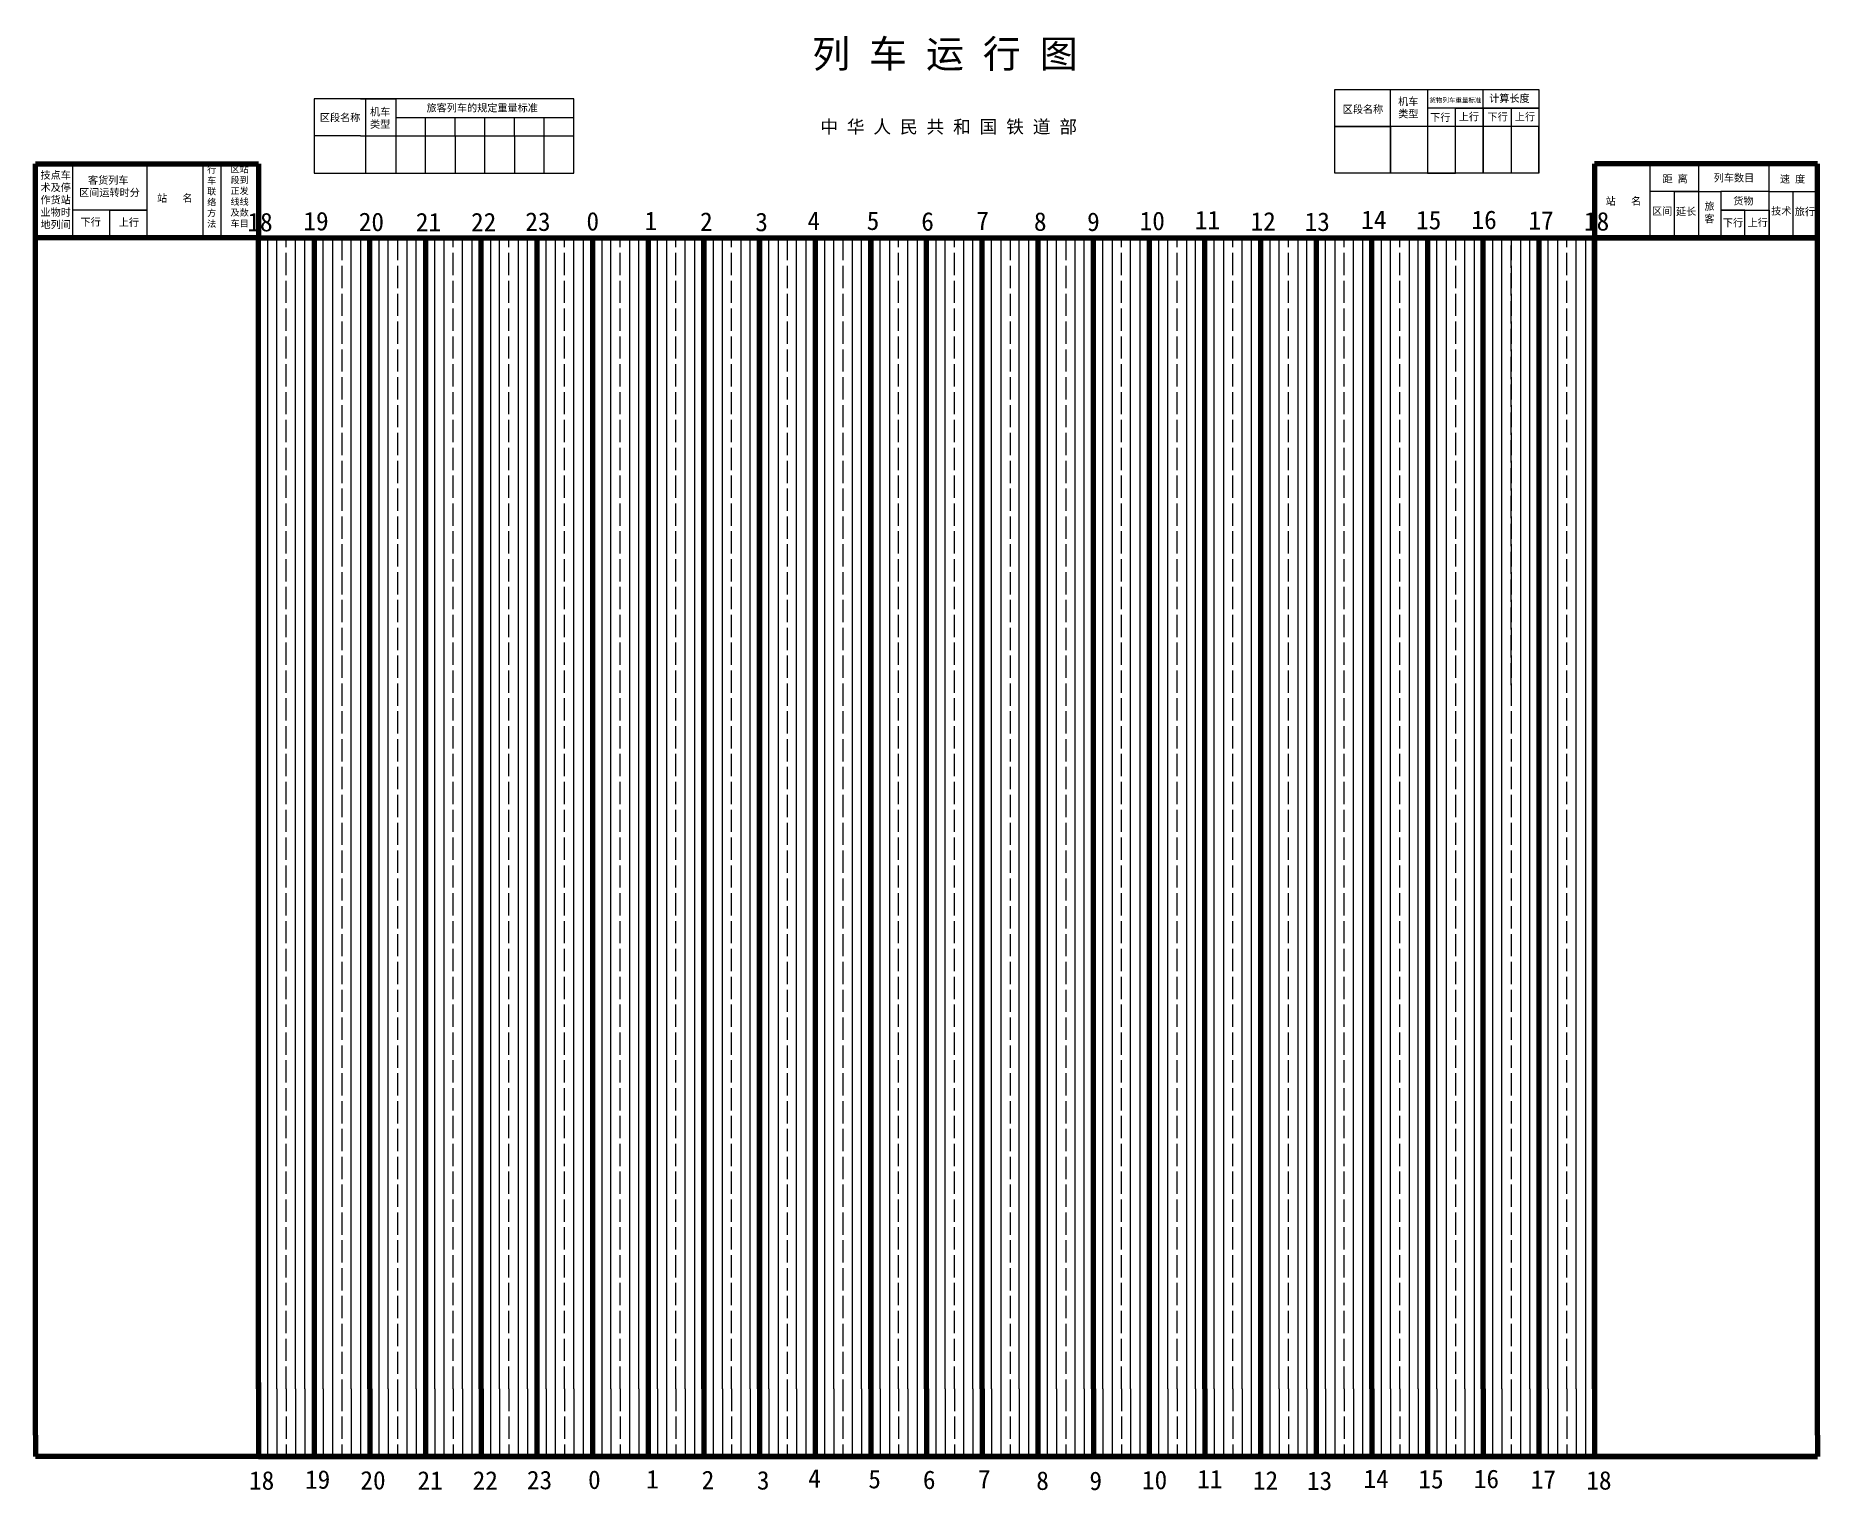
# Model space of a CAD drawing. Header units: millimetres. Extents: x 115 to 1075, y 11 to 795.
import ezdxf

# ---------------------------------------------------------------- set-up
doc = ezdxf.new("R2010")
doc.units = ezdxf.units.MM
doc.linetypes.add('ACAD_ISO02W100', pattern=[15, 12, -3])
doc.layers.get('0').update_dxf_attribs({"color": 3, "lineweight": 120})
for name, color, linetype, lineweight in [('heizi', 7, 'Continuous', 5), ('十分格1', 3, 'Continuous', 20), ('十分格2', 3, 'ACAD_ISO02W100', 20), ('小时格1', 3, 'Continuous', 100), ('小时格2', 3, 'Continuous', 80), ('直通、区段、小运转等', 7, 'Continuous', 5), ('站界线', 3, 'Continuous', 20)]:
    doc.layers.add(name, color=color, linetype=linetype, lineweight=lineweight)
doc.layers.add('文字', color=3, linetype='Continuous')

msp = doc.modelspace()

# ---------------------------------------------------------------- linework, layer by layer
for p, q in [((115, 41), (115, 711)), ((1075, 41), (1075, 711)), ((115, 41), (115, 29.44)), ((1075, 41), (1075, 29.44)), ((1075, 29.44), (115, 29.44))]:
    msp.add_line(p, q)
at = {"layer": 'heizi'}
msp.add_line((255, 661), (255, 666.4), dxfattribs=at)
at = {"layer": '十分格1'}
for p, q in [((405, 761), (265, 761)), ((265, 761), (265, 721)), ((290, 761), (305, 761)), ((293, 721), (293, 761)), ((293, 761), (309, 761)), ((309, 761), (309, 721)), ((309, 761), (309, 751)), ((405, 721), (405, 761)), ((815, 721), (815, 766)), ((815, 766), (925, 766)), ((845, 721), (845, 766)), ((845, 766), (865, 766)), ((865, 766), (865, 721)), ((895, 721), (895, 766)), ((925, 766), (925, 721)), ((309, 751), (405, 751)), ((325, 741), (325, 751)), ((341, 741), (341, 751)), ((357, 741), (357, 751)), ((373, 741), (373, 751)), ((389, 741), (389, 751)), ((925, 756), (865, 756)), ((880, 746), (880, 756)), ((880, 756), (925, 756)), ((880, 756), (895, 756)), ((895, 756), (895, 721)), ((895, 756), (910, 756)), ((910, 756), (910, 721)), ((290, 741), (265, 741)), ((290, 741), (405, 741)), ((325, 721), (325, 741)), ((325, 741), (341, 741)), ((341, 741), (341, 721)), ((357, 721), (357, 741)), ((357, 741), (373, 741)), ((373, 741), (373, 721)), ((389, 721), (389, 741)), ((389, 741), (405, 741)), ((925, 746), (815, 746)), ((815, 746), (845, 746)), ((845, 746), (845, 721)), ((880, 721), (880, 746)), ((925, 721), (925, 746)), ((130, 726), (160, 726)), ((135, 686), (135, 726)), ((135, 726), (175, 726)), ((175, 726), (175, 686)), ((175, 726), (205, 726)), ((205, 726), (205, 686)), ((215, 686), (215, 726)), ((265, 721), (405, 721)), ((265, 721), (290, 721)), ((265, 721), (293, 721)), ((309, 721), (325, 721)), ((341, 721), (357, 721)), ((373, 721), (389, 721)), ((925, 721), (815, 721)), ((865, 721), (880, 721)), ((985, 686), (985, 726)), ((985, 726), (1011, 726)), ((1011, 726), (1011, 686)), ((1049, 711), (1049, 726)), ((1011, 711), (985, 711)), ((998, 686), (998, 711)), ((998, 711), (1011, 711)), ((1011, 711), (1023, 711)), ((1023, 711), (1023, 686)), ((1049, 711), (1023, 711)), ((1049, 686), (1049, 711)), ((1049, 711), (1075, 711)), ((1062, 686), (1062, 711)), ((175, 701), (135, 701)), ((155, 686), (155, 701)), ((155, 701), (175, 701)), ((1036, 701), (1023, 701)), ((1023, 701), (1049, 701)), ((1036, 686), (1036, 701)), ((1049, 701), (1049, 686)), ((115, 686), (130, 686)), ((115, 686), (117, 686)), ((115, 686), (135, 686)), ((160, 686), (145, 686)), ((175, 686), (155, 686)), ((205, 686), (215, 686)), ((240, 686), (240, 66)), ((245, 66), (245, 686)), ((255, 66), (255, 686)), ((260, 66), (260, 686)), ((270, 66), (270, 686)), ((275, 686), (275, 66)), ((285, 66), (285, 686)), ((290, 686), (290, 66)), ((300, 686), (300, 66)), ((305, 66), (305, 686)), ((315, 686), (315, 66)), ((320, 66), (320, 686)), ((330, 66), (330, 686)), ((335, 686), (335, 66)), ((345, 66), (345, 686)), ((350, 686), (350, 66)), ((360, 686), (360, 66)), ((365, 66), (365, 686)), ((375, 686), (375, 66)), ((380, 66), (380, 686)), ((390, 66), (390, 686)), ((395, 686), (395, 66)), ((405, 66), (405, 686)), ((410, 686), (410, 66)), ((420, 686), (420, 66)), ((425, 66), (425, 686)), ((435, 686), (435, 66)), ((440, 66), (440, 686)), ((450, 66), (450, 686)), ((455, 686), (455, 66)), ((465, 66), (465, 686)), ((470, 686), (470, 66)), ((480, 686), (480, 66)), ((485, 66), (485, 686)), ((495, 686), (495, 66)), ((500, 66), (500, 686)), ((510, 66), (510, 686)), ((515, 686), (515, 66)), ((525, 66), (525, 686)), ((530, 686), (530, 66)), ((540, 686), (540, 66)), ((545, 66), (545, 686)), ((555, 686), (555, 66)), ((560, 66), (560, 686)), ((570, 66), (570, 686)), ((575, 686), (575, 66)), ((585, 66), (585, 686)), ((590, 686), (590, 66)), ((600, 686), (600, 66)), ((605, 66), (605, 686)), ((615, 686), (615, 66)), ((620, 66), (620, 686)), ((630, 66), (630, 686)), ((635, 686), (635, 66)), ((645, 66), (645, 686)), ((650, 686), (650, 66)), ((660, 686), (660, 66)), ((665, 66), (665, 686)), ((675, 686), (675, 66)), ((680, 66), (680, 686)), ((690, 66), (690, 686)), ((695, 686), (695, 66)), ((705, 66), (705, 686)), ((710, 686), (710, 66)), ((720, 686), (720, 66)), ((725, 66), (725, 686)), ((735, 686), (735, 66)), ((740, 66), (740, 686)), ((750, 66), (750, 686)), ((755, 686), (755, 66)), ((765, 66), (765, 686)), ((770, 686), (770, 66)), ((780, 686), (780, 66)), ((785, 66), (785, 686)), ((795, 686), (795, 66)), ((800, 66), (800, 686)), ((810, 66), (810, 686)), ((815, 686), (815, 66)), ((825, 66), (825, 686)), ((830, 686), (830, 66)), ((840, 686), (840, 66)), ((845, 66), (845, 686)), ((855, 686), (855, 66)), ((860, 66), (860, 686)), ((870, 66), (870, 686)), ((875, 686), (875, 66)), ((885, 66), (885, 686)), ((890, 686), (890, 66)), ((900, 686), (900, 66)), ((905, 66), (905, 686)), ((915, 686), (915, 66)), ((920, 66), (920, 686)), ((930, 66), (930, 686)), ((935, 686), (935, 66)), ((945, 66), (945, 686)), ((950, 686), (950, 66)), ((1011, 686), (998, 686)), ((1023, 686), (1036, 686)), ((1049, 686), (1062, 686)), ((240, 66), (240, 29.44)), ((245, 66), (245, 29.44)), ((255, 66), (255, 29.44)), ((260, 66), (260, 29.44)), ((270, 66), (270, 29.44)), ((275, 66), (275, 29.44)), ((285, 66), (285, 29.44)), ((290, 66), (290, 29.44)), ((300, 66), (300, 29.44)), ((305, 66), (305, 29.44)), ((315, 66), (315, 29.44)), ((320, 66), (320, 29.44)), ((330, 66), (330, 29.44)), ((335, 66), (335, 29.44)), ((345, 66), (345, 29.44)), ((350, 66), (350, 29.44)), ((360, 66), (360, 29.44)), ((365, 66), (365, 29.44)), ((375, 66), (375, 29.44)), ((380, 66), (380, 29.44)), ((390, 66), (390, 29.44)), ((395, 66), (395, 29.44)), ((405, 66), (405, 29.44)), ((410, 66), (410, 29.44)), ((420, 66), (420, 29.44)), ((425, 66), (425, 29.44)), ((435, 66), (435, 29.44)), ((440, 66), (440, 29.44)), ((450, 66), (450, 29.44)), ((455, 66), (455, 29.44)), ((465, 66), (465, 29.44)), ((470, 66), (470, 29.44)), ((480, 66), (480, 29.44)), ((485, 66), (485, 29.44)), ((495, 66), (495, 29.44)), ((500, 66), (500, 29.44)), ((510, 66), (510, 29.44)), ((515, 66), (515, 29.44)), ((525, 66), (525, 29.44)), ((530, 66), (530, 29.44)), ((540, 66), (540, 29.44)), ((545, 66), (545, 29.44)), ((555, 66), (555, 29.44)), ((560, 66), (560, 29.44)), ((570, 66), (570, 29.44)), ((575, 66), (575, 29.44)), ((585, 66), (585, 29.44)), ((590, 66), (590, 29.44)), ((600, 66), (600, 29.44)), ((605, 66), (605, 29.44)), ((615, 66), (615, 29.44)), ((620, 66), (620, 29.44)), ((630, 66), (630, 29.44)), ((635, 66), (635, 29.44)), ((645, 66), (645, 29.44)), ((650, 66), (650, 29.44)), ((660, 66), (660, 29.44)), ((665, 66), (665, 29.44)), ((675, 66), (675, 29.44)), ((680, 66), (680, 29.44)), ((690, 66), (690, 29.44)), ((695, 66), (695, 29.44)), ((705, 66), (705, 29.44)), ((710, 66), (710, 29.44)), ((720, 66), (720, 29.44)), ((725, 66), (725, 29.44)), ((735, 66), (735, 29.44)), ((740, 66), (740, 29.44)), ((750, 66), (750, 29.44)), ((755, 66), (755, 29.44)), ((765, 66), (765, 29.44)), ((770, 66), (770, 29.44)), ((780, 66), (780, 29.44)), ((785, 66), (785, 29.44)), ((795, 66), (795, 29.44)), ((800, 66), (800, 29.44)), ((810, 66), (810, 29.44)), ((815, 66), (815, 29.44)), ((825, 66), (825, 29.44)), ((830, 66), (830, 29.44)), ((840, 66), (840, 29.44)), ((845, 66), (845, 29.44)), ((855, 66), (855, 29.44)), ((860, 66), (860, 29.44)), ((870, 66), (870, 29.44)), ((875, 66), (875, 29.44)), ((885, 66), (885, 29.44)), ((890, 66), (890, 29.44)), ((900, 66), (900, 29.44)), ((905, 66), (905, 29.44)), ((915, 66), (915, 29.44)), ((920, 66), (920, 29.44)), ((930, 66), (930, 29.44)), ((935, 66), (935, 29.44)), ((945, 66), (945, 29.44)), ((950, 66), (950, 29.44))]:
    msp.add_line(p, q, dxfattribs=at)
at = {"layer": '十分格2'}
for p, q in [((235.99, 686.03), (235.99, 686.11)), ((250, 66), (250, 686)), ((280, 686), (280, 66)), ((310, 686), (310, 66)), ((340, 66), (340, 686)), ((370, 66), (370, 686)), ((400, 66), (400, 686)), ((430, 66), (430, 686)), ((460, 66), (460, 686)), ((490, 66), (490, 686)), ((520, 686), (520, 66)), ((550, 686), (550, 66)), ((580, 66), (580, 686)), ((610, 66), (610, 686)), ((640, 686), (640, 66)), ((670, 686), (670, 66)), ((700, 66), (700, 686)), ((730, 66), (730, 686)), ((760, 66), (760, 686)), ((790, 66), (790, 686)), ((820, 66), (820, 686)), ((850, 66), (850, 686)), ((880, 686), (880, 66)), ((910, 686), (910, 66)), ((910, 445), (910, 686)), ((910, 686), (910, 686)), ((940, 66), (940, 686)), ((250, 66), (250, 29.44)), ((280, 66), (280, 29.44)), ((310, 66), (310, 29.44)), ((340, 66), (340, 29.44)), ((370, 66), (370, 29.44)), ((400, 66), (400, 29.44)), ((430, 66), (430, 29.44)), ((460, 66), (460, 29.44)), ((490, 66), (490, 29.44)), ((520, 66), (520, 29.44)), ((550, 66), (550, 29.44)), ((580, 66), (580, 29.44)), ((610, 66), (610, 29.44)), ((640, 66), (640, 29.44)), ((670, 66), (670, 29.44)), ((700, 66), (700, 29.44)), ((730, 66), (730, 29.44)), ((760, 66), (760, 29.44)), ((790, 66), (790, 29.44)), ((820, 66), (820, 29.44)), ((850, 66), (850, 29.44)), ((880, 66), (880, 29.44)), ((910, 66), (910, 29.44)), ((940, 66), (940, 29.44))]:
    msp.add_line(p, q, dxfattribs=at)
at = {"layer": '小时格1'}
for p, q in [((115, 686), (115, 726)), ((115, 726), (235, 726)), ((235, 726), (235, 686)), ((1075, 726), (955, 726)), ((955, 726), (955, 686)), ((1075, 686), (1075, 726)), ((235, 686), (115, 686)), ((235, 686), (1075, 686)), ((235, 66), (235, 686)), ((235, 686), (415, 686)), ((415, 686), (415, 66)), ((595, 66), (595, 686)), ((595, 686), (775, 686)), ((595, 66), (595, 686)), ((775, 686), (775, 66)), ((1075, 686), (955, 686)), ((955, 686), (955, 66)), ((955, 66), (955, 686)), ((235, 69.44), (235, 29.44)), ((955, 69.44), (955, 29.44)), ((415, 66), (415, 29.44)), ((595, 66), (595, 29.44)), ((775, 66), (775, 29.44)), ((235, 29.44), (115, 29.44)), ((235, 29.44), (1075, 29.44))]:
    msp.add_line(p, q, dxfattribs=at)
at = {"layer": '小时格2'}
for p, q in [((265, 686), (265, 66)), ((295, 66), (295, 686)), ((325, 686), (325, 66)), ((325, 686), (325, 66)), ((355, 66), (355, 686)), ((385, 686), (385, 66)), ((445, 686), (445, 66)), ((475, 686), (475, 66)), ((475, 66), (475, 686)), ((505, 66), (505, 686)), ((505, 686), (505, 66)), ((535, 686), (535, 66)), ((565, 66), (565, 686)), ((565, 686), (565, 66)), ((625, 66), (625, 686)), ((655, 686), (655, 66)), ((685, 66), (685, 686)), ((715, 686), (715, 66)), ((745, 66), (745, 686)), ((805, 686), (805, 66)), ((835, 66), (835, 686)), ((835, 66), (835, 686)), ((865, 686), (865, 66)), ((865, 686), (865, 66)), ((895, 66), (895, 686)), ((925, 686), (925, 29.44)), ((445, 69.44), (445, 29.44)), ((475, 69.44), (475, 29.44)), ((265, 66), (265, 29.44)), ((295, 66), (295, 29.44)), ((325, 66), (325, 29.44)), ((355, 66), (355, 29.44)), ((385, 66), (385, 29.44)), ((415, 66), (415, 29.44)), ((505, 66), (505, 29.44)), ((535, 66), (535, 29.44)), ((565, 66), (565, 29.44)), ((625, 66), (625, 29.44)), ((655, 66), (655, 29.44)), ((685, 66), (685, 29.44)), ((715, 66), (715, 29.44)), ((745, 66), (745, 29.44)), ((775, 66), (775, 29.44)), ((805, 66), (805, 29.44)), ((835, 66), (835, 29.44)), ((865, 66), (865, 29.44)), ((895, 66), (895, 29.44)), ((115, 41), (115, 41)), ((1075, 41), (1075, 41))]:
    msp.add_line(p, q, dxfattribs=at)
at = {"layer": '直通、区段、小运转等'}
msp.add_line((954.5, 389), (955, 389), dxfattribs=at)
at = {"layer": '站界线'}
for p, q in [((1075, 41), (1075, 711)), ((1075, 711), (1075, 633.04)), ((235, 686), (235, 683.5)), ((235, 686), (235, 661)), ((235, 661), (235, 638)), ((955, 638), (955, 608)), ((235, 608), (235, 572)), ((955, 572), (955, 560)), ((235, 560), (235, 534)), ((955, 534), (955, 501)), ((235, 501), (235, 478)), ((955, 478), (955, 438)), ((235, 438), (235, 418)), ((235, 418), (235, 378)), ((235, 378), (235, 358)), ((235, 378), (235, 368)), ((235, 368.44), (235, 335.44)), ((955, 368), (955, 335)), ((235, 335.44), (235, 299.44)), ((955, 299.44), (955, 263.44)), ((235, 263.44), (235, 227.44)), ((955, 227.44), (955, 191.44)), ((235, 191.44), (235, 158.44)), ((955, 66), (955, 29.44))]:
    msp.add_line(p, q, dxfattribs=at)

# ---------------------------------------------------------------- texts
at = {"layer": '文字'}
for s, insert, char_height, width, attachment_point in [('{\\fSimHei|b0|i0|c134|p2;列 车 运 行 图}', (533.37, 792.73), 15, 156.4599, 1), ('{\\fSimHei|b0|i0|c134|p2;旅客列车的规定重量标准}', (325.61, 758.11), 4, 68.0571, 1), ('{\\fSimHei|b0|i0|c134|p2;机车类型}', (849.13, 761.58), 4, 14.0571, 1), ('{\\fSimHei|b0|i0|c134|p2;货物列车重量标准}', (865.99, 761.5), 2.5, 29, 1), ('\\pt12;{\\fSimHei|b0|i0|c134|p2;计算长度}', (898.16, 763.23), 4, 24, 1), ('{\\fSimHei|b0|i0|c134|p2;区段名称}', (268.12, 752.88), 4, 29.2, 1), ('{\\fSimHei|b0|i0|c134|p2;机车类型}', (295.17, 755.97), 4, 14.0571, 1), ('{\\fSimSun|b0|i0|c134|p54;\\H1.167x;中 华 人 民 共 和 国 铁 道 部}', (537.74, 749.44), 6, 274.1799, 1), ('{\\fSimHei|b0|i0|c134|p2;区段名称}', (819.26, 757.35), 4, 29.2, 1), ('{\\fSimHei|b0|i0|c134|p2;下行}', (866.41, 752.98), 4, 13, 1), ('{\\fSimHei|b0|i0|c134|p2;上行}', (881.76, 753.35), 4, 13, 1), ('{\\fSimHei|b0|i0|c134|p2;下行}', (897.25, 753.27), 4, 13, 1), ('{\\fSimHei|b0|i0|c134|p2;上行}', (912.02, 753.35), 4, 13, 1), ('{\\fSimHei|b0|i0|c134|p2;\\H1.143x;技点车术及停作货站业物时地列间}', (117.6, 706.33), 3.5, 18.2194, 4), ('{\\fSimHei|b0|i0|c134|p2;行车联络方法}', (207.42, 724.53), 3.5, 8.8667, 1), ('{\\fSimHei|b0|i0|c134|p2;区站段到正发线线及数车目}', (220, 724.79), 3.5, 11.883, 1), ('{\\fSimHei|b0|i0|c134|p2;距 离}', (991.59, 719.88), 4, 29.2, 1), ('{\\fSimHei|b0|i0|c134|p2;列车数目}', (1019.15, 720.4), 4, 28.7048, 1), ('{\\fSimHei|b0|i0|c134|p2;速 度}', (1054.81, 719.82), 4, 17.5619, 1), ('{\\fSimHei|b0|i0|c134|p2;  \\H1.143x;客货列车   区间运转时分}', (138.43, 719.15), 3.5, 37.5667, 1), ('{\\fSimHei|b0|i0|c134|p2;站   名}', (180.49, 709.47), 4, 29.2, 1), ('{\\fSimHei|b0|i0|c134|p2;站   名}', (960.97, 707.86), 4, 29.2, 1), ('{\\fSimHei|b0|i0|c134|p2;区间}', (985.88, 702.46), 4, 13, 1), ('{\\fSimHei|b0|i0|c134|p2;延长}', (998.82, 702.29), 4, 13, 1), ('{\\fSimHei|b0|i0|c134|p2;旅客}', (1014.17, 705.08), 4, 8.1333, 1), ('{\\fSimHei|b0|i0|c134|p2;货物}', (1029.71, 708), 4, 13, 1), ('{\\fSimHei|b0|i0|c134|p2;技术}', (1050.11, 702.55), 4, 13, 1), ('{\\fSimHei|b0|i0|c134|p2;旅行}', (1062.82, 702.2), 4, 13, 1), ('{\\fSimHei|b0|i0|c134|p2;下行}', (139.21, 696.63), 4, 11.883, 1), ('{\\fSimHei|b0|i0|c134|p2;上行}', (159.78, 696.45), 4, 11.883, 1), ('{\\fSimSun|b0|i0|c134|p2;18}', (229.12, 699.58), 10, 24.0395, 1), ('{\\fSimSun|b0|i0|c134|p2;19}', (259.27, 700.1), 10, 24.0395, 1), ('{\\fSimSun|b0|i0|c134|p2;20}', (289.12, 699.69), 10, 24.0395, 1), ('{\\fSimSun|b0|i0|c134|p2;21}', (319.86, 699.57), 10, 24.0395, 1), ('{\\fSimSun|b0|i0|c134|p2;22}', (349.59, 699.57), 10, 24.0395, 1), ('{\\fSimSun|b0|i0|c134|p2;23}', (378.84, 699.82), 10, 24.0395, 1), ('{\\fSimSun|b0|i0|c134|p2;0}', (411.79, 700), 10, 24.0395, 1), ('{\\fSimSun|b0|i0|c134|p2;1}', (443.08, 700.25), 10, 24.0395, 1), ('{\\fSimSun|b0|i0|c134|p2;2}', (473, 699.84), 10, 24.0395, 1), ('{\\fSimSun|b0|i0|c134|p2;3}', (502.75, 699.66), 10, 24.0395, 1), ('{\\fSimSun|b0|i0|c134|p2;4}', (530.86, 700.28), 10, 24.0395, 1), ('{\\fSimSun|b0|i0|c134|p2;5}', (562.78, 700.33), 10, 24.0395, 1), ('{\\fSimSun|b0|i0|c134|p2;6}', (592.18, 699.93), 10, 24.0395, 1), ('{\\fSimSun|b0|i0|c134|p2;7}', (621.88, 700.29), 10, 24.0395, 1), ('{\\fSimSun|b0|i0|c134|p2;8}', (652.89, 699.86), 10, 24.0395, 1), ('{\\fSimSun|b0|i0|c134|p2;9}', (681.54, 699.78), 10, 24.0395, 1), ('{\\fSimSun|b0|i0|c134|p2;10}', (709.83, 700.21), 10, 24.0395, 1), ('{\\fSimSun|b0|i0|c134|p2;11}', (739.58, 700.71), 10, 24.0395, 1), ('{\\fSimSun|b0|i0|c134|p2;12}', (769.6, 699.97), 10, 24.0395, 1), ('{\\fSimSun|b0|i0|c134|p2;13}', (798.73, 699.79), 10, 24.0395, 1), ('{\\fSimSun|b0|i0|c134|p2;14}', (829.21, 700.85), 10, 24.0395, 1), ('{\\fSimSun|b0|i0|c134|p2;15}', (858.78, 700.67), 10, 24.0395, 1), ('{\\fSimSun|b0|i0|c134|p2;16}', (888.65, 700.81), 10, 24.0395, 1), ('{\\fSimSun|b0|i0|c134|p2;17}', (919.34, 700.48), 10, 24.0395, 1), ('{\\fSimSun|b0|i0|c134|p2;18}', (949.26, 700), 10, 24.0395, 1), ('{\\fSimHei|b0|i0|c134|p2;下行}', (1024.11, 696.24), 4, 13, 1), ('{\\fSimHei|b0|i0|c134|p2;上行}', (1037.41, 696.31), 4, 13, 1), ('{\\fSimSun|b0|i0|c134|p2;18}', (229.98, 21.62), 10, 24.0395, 1), ('{\\fSimSun|b0|i0|c134|p2;19}', (260.14, 22.14), 10, 24.0395, 1), ('{\\fSimSun|b0|i0|c134|p2;20}', (289.98, 21.73), 10, 24.0395, 1), ('{\\fSimSun|b0|i0|c134|p2;21}', (320.73, 21.61), 10, 24.0395, 1), ('{\\fSimSun|b0|i0|c134|p2;22}', (350.46, 21.61), 10, 24.0395, 1), ('{\\fSimSun|b0|i0|c134|p2;23}', (379.71, 21.86), 10, 24.0395, 1), ('{\\fSimSun|b0|i0|c134|p2;0}', (412.66, 22.04), 10, 24.0395, 1), ('{\\fSimSun|b0|i0|c134|p2;1}', (443.95, 22.29), 10, 24.0395, 1), ('{\\fSimSun|b0|i0|c134|p2;2}', (473.87, 21.89), 10, 24.0395, 1), ('{\\fSimSun|b0|i0|c134|p2;3}', (503.62, 21.7), 10, 24.0395, 1), ('{\\fSimSun|b0|i0|c134|p2;4}', (531.25, 22.8), 10, 24.0395, 1), ('{\\fSimSun|b0|i0|c134|p2;5}', (563.65, 22.37), 10, 24.0395, 1), ('{\\fSimSun|b0|i0|c134|p2;6}', (593.05, 21.98), 10, 24.0395, 1), ('{\\fSimSun|b0|i0|c134|p2;7}', (622.75, 22.33), 10, 24.0395, 1), ('{\\fSimSun|b0|i0|c134|p2;8}', (654.14, 21.52), 10, 24.0395, 1), ('{\\fSimSun|b0|i0|c134|p2;9}', (682.78, 21.44), 10, 24.0395, 1), ('{\\fSimSun|b0|i0|c134|p2;10}', (711.08, 21.87), 10, 24.0395, 1), ('{\\fSimSun|b0|i0|c134|p2;11}', (740.83, 22.38), 10, 24.0395, 1), ('{\\fSimSun|b0|i0|c134|p2;12}', (770.85, 21.64), 10, 24.0395, 1), ('{\\fSimSun|b0|i0|c134|p2;13}', (799.97, 21.46), 10, 24.0395, 1), ('{\\fSimSun|b0|i0|c134|p2;14}', (830.46, 22.51), 10, 24.0395, 1), ('{\\fSimSun|b0|i0|c134|p2;15}', (860.02, 22.33), 10, 24.0395, 1), ('{\\fSimSun|b0|i0|c134|p2;16}', (889.89, 22.47), 10, 24.0395, 1), ('{\\fSimSun|b0|i0|c134|p2;17}', (920.58, 22.15), 10, 24.0395, 1), ('{\\fSimSun|b0|i0|c134|p2;18}', (950.51, 21.67), 10, 24.0395, 1)]:
    msp.add_mtext(s, dxfattribs=dict(at, insert=insert, char_height=char_height, width=width, attachment_point=attachment_point))

doc.saveas('drawing.dxf')
